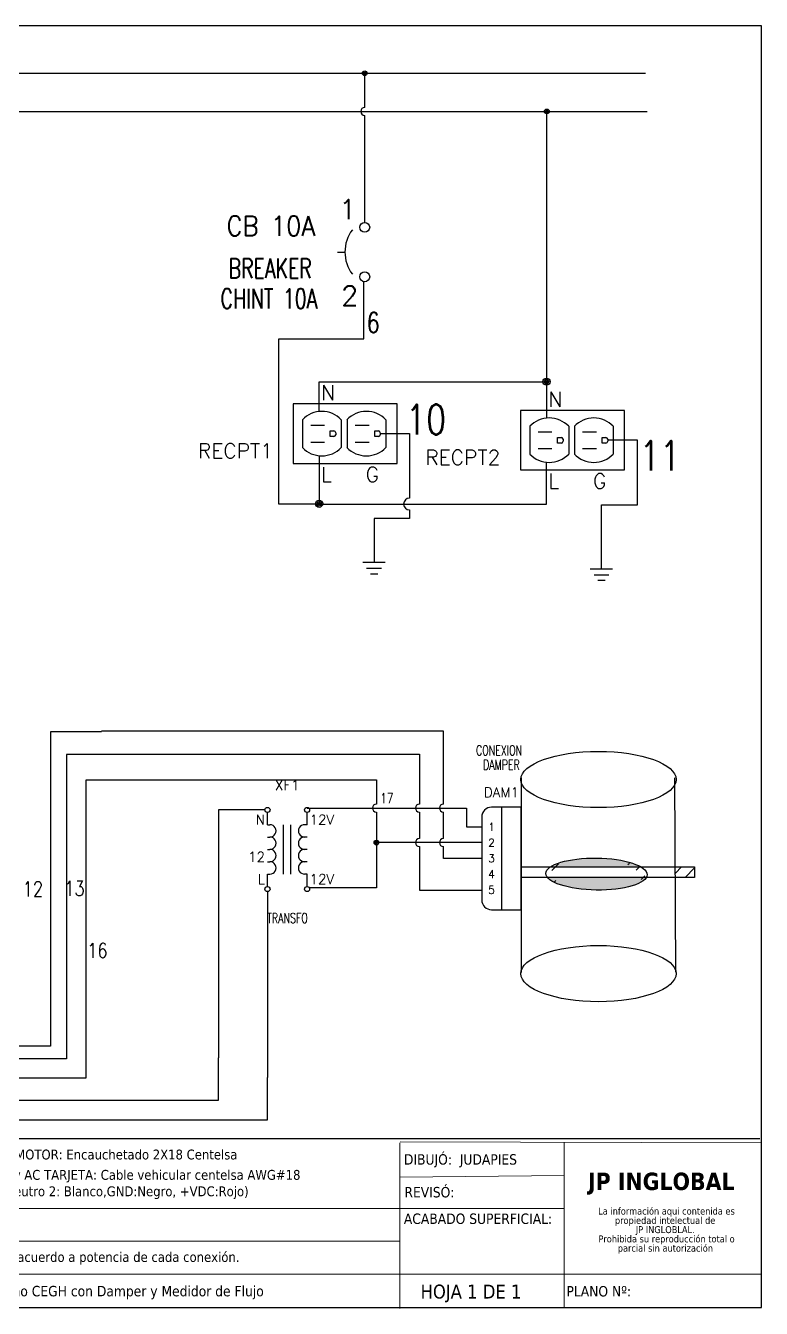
# Model space of a CAD drawing. Header units: millimetres. Extents: x 123.5 to 144.3, y 105.4 to 121.6.
# Drawn here: x 134.97 to 144.26, y 105.39 to 121.59 of the extents above; entities that cross this region are included whole.
import ezdxf
from ezdxf.enums import TextEntityAlignment as Align

# ---------------------------------------------------------------- set-up
doc = ezdxf.new("R2010")
doc.units = ezdxf.units.MM
doc.linetypes.add('CENTERX2', pattern=[20.32, 12.7, -2.54, 2.54, -2.54])
doc.linetypes.add('HIDDEN2', pattern=[0.1875, 0.125, -0.0625])
for name, color, linetype in [('BLK_12AWG', 7, 'Continuous'), ('CONTORNO', 179, 'Continuous'), ('DESC', 250, 'Continuous'), ('MISC', 7, 'Continuous'), ('SYMS', 7, 'Continuous'), ('TAGS', 250, 'Continuous'), ('TERMS', 250, 'Continuous'), ('WIRES', 7, 'Continuous')]:
    doc.layers.add(name, color=color, linetype=linetype)
doc.layers.add('WIRENO', color=7, linetype='Continuous', true_color=0x000000)
doc.styles.add('SLDTEXTSTYLE0', font='tahoma.ttf')
doc.styles.add('SLDTEXTSTYLE1', font='')
doc.styles.add('WD', font='romans.shx')
doc.styles.get('SLDTEXTSTYLE1').set_extended_font_data('Tahoma', bold=True)

# ---------------------------------------------------------------- blocks, each defined once
blk = doc.blocks.new('SW_NOTE_2')
at = {"layer": 'CONTORNO', "color": 0, "char_height": 1.0583, "attachment_point": 2, "style": 'SLDTEXTSTYLE0'}
for s, insert in [('La información aqui contenida es ', (10.29, 1.34)), ('propiedad intelectual de', (10.08, -0.07)), ('JP INGLOBLAL.', (10.1, -1.48)), ('Prohibida su reproducción total o ', (10.3, -2.89)), ('parcial sin autorización', (10.12, -4.3))]:
    blk.add_mtext(s, dxfattribs=dict(at, insert=insert))
blk = doc.blocks.new('VCN1RDUP')
for p, q in [((-0.219, 0.25), (-0.219, -0.25)), ((0.656, 0.25), (-0.219, 0.25)), ((0.656, -0.25), (0.656, 0.25)), ((-0.14, 0.117), (-0.14, -0.117)), ((0.187, 0.117), (0.187, -0.117)), ((0.235, 0.117), (0.235, -0.117)), ((0.562, 0.117), (0.562, -0.117)), ((-0.071, 0.07), (0.046, 0.07)), ((0.093, -0.024), (0.093, 0.023)), ((0.093, 0.023), (0.125, 0.023)), ((0.14, 0.008), (0.14, -0.009)), ((0.304, 0.07), (0.421, 0.07)), ((0.468, -0.024), (0.468, 0.023)), ((0.468, 0.023), (0.5, 0.023)), ((0.515, 0.008), (0.515, -0.009)), ((-0.071, -0.071), (0.046, -0.071)), ((0.125, -0.024), (0.093, -0.024)), ((0.304, -0.071), (0.421, -0.071)), ((0.5, -0.024), (0.468, -0.024)), ((-0.219, -0.25), (0.656, -0.25))]:
    blk.add_line(p, q)
for centre, radius, start, end in [((0.023, -0.039), 0.226, 43.6028, 136.3972), ((0.398, -0.039), 0.226, 43.6028, 136.3972), ((0.125, 0.008), 0.015, 0, 90), ((0.5, 0.008), 0.015, 0, 90), ((0.125, -0.009), 0.015, 270, 0), ((0.5, -0.009), 0.015, 270, 0), ((0.023, 0.039), 0.226, 223.6028, 316.3972), ((0.398, 0.039), 0.226, 223.6028, 316.3972)]:
    blk.add_arc(centre, radius, start, end)
at = {"style": 'WD'}
for tag, width, p in [('INST', 0.7, (-0.281, 0.577)), ('LOC', 0.7, (-0.281, 0.408)), ('DESC1', 0.7, (-0.281, 0.252)), ('DESC2', 0.7, (-0.281, 0.095)), ('RATING1', 0.9, (-0.281, -0.061))]:
    blk.add_attdef(tag, text='', height=0.125, dxfattribs=dict(at, width=width)).set_placement(p, align=Align.RIGHT)
at = {"linetype": 'Continuous', "style": 'WD', "flags": 8}
for tag, p in [('TERM02', (0.016, 0.281)), ('TERM05', (0.391, 0.281)), ('TERM06', (0.587, 0.08))]:
    blk.add_attdef(tag, p, '', height=0.125, dxfattribs=at)
at = {"style": 'WD', "flags": 9}
blk.add_attdef('FAMILY', (-0.152, 0.205), '', height=0.01, rotation=90, dxfattribs=at)
at = {"linetype": 'Continuous', "style": 'WD', "flags": 9}
for tag, p in [('CAT', (-0.108, 0.23)), ('MFG', (-0.089, 0.228)), ('ASSYCODE', (-0.071, 0.23))]:
    blk.add_attdef(tag, text='', height=0.01, rotation=90, dxfattribs=at).set_placement(p, align=Align.CENTER)
at = {"style": 'WD', "flags": 1}
for tag, p in [('X2TERM02', (0, 0.188)), ('X2TERM05', (0.375, 0.188)), ('X1TERM03', (0.14, 0)), ('X1TERM06', (0.515, 0)), ('X8TERM01', (0, -0.188)), ('X8TERM04', (0.375, -0.188))]:
    blk.add_attdef(tag, p, '', height=0.0125, dxfattribs=at)
at = {"style": 'WD'}
blk.add_attdef('TAG1', text='', height=0.125, dxfattribs=at).set_placement((-0.281, -0.217), align=Align.RIGHT)
at = {"linetype": 'Continuous', "style": 'WD', "flags": 8}
for tag, p in [('TERM01', (0.016, -0.281)), ('TERM04', (0.391, -0.281))]:
    blk.add_attdef(tag, text='', height=0.125, dxfattribs=at).set_placement(p, align=Align.TOP_LEFT)
blk = doc.blocks.new('VGND2')
for p, q in [((0.09375, 0), (-0.09375, 0)), ((-0.0625, -0.046875), (0.0625, -0.046875)), ((-0.03125, -0.09375), (0.03125, -0.09375))]:
    blk.add_line(p, q)
at = {"style": 'WD', "flags": 1}
blk.add_attdef('X2TERM01', (0, 0), '', height=0.01, dxfattribs=at)
blk = doc.blocks.new('WDDOT')
for radius in [0.03, 0.0187, 0.00929]:
    blk.add_circle((0, 0), radius)
blk = doc.blocks.new('VCB1')
at = {"linetype": 'HIDDEN2'}
blk.add_line((-0.1712, 0), (-0.125, 0), dxfattribs=at)
for centre in [(0, 0.1562), (0, -0.1562)]:
    blk.add_circle(centre, 0.0312)
blk.add_arc((0.1094, 0), 0.2344, 143.1301, 216.8699)
at = {"style": 'WD'}
for tag, p, width in [('INST', (0.2188, 0.3883), 0.7), ('LOC', (0.2188, 0.2188), 0.7), ('TAG1', (0.1269, 0.0644), 0.9), ('XREF', (0.1287, -0.09), 0.7), ('DESC1', (0.1287, -0.242), 0.7), ('DESC2', (0.1287, -0.3893), 0.7)]:
    blk.add_attdef(tag, p, '', height=0.125, dxfattribs=dict(at, width=width))
at = {"linetype": 'Continuous', "style": 'WD'}
for tag, height, flags, p in [('TERM01', 0.125, 8, (-0.055, 0.2066)), ('MFG', 0.01, 9, (-0.1421, -0.0881)), ('CAT', 0.01, 9, (-0.1421, -0.0731))]:
    blk.add_attdef(tag, text='', height=height, dxfattribs=dict(at, flags=flags)).set_placement(p, align=Align.RIGHT)
at = {"style": 'WD', "width": 0.7}
blk.add_attdef('RATING1', text='', height=0.125, dxfattribs=at).set_placement((-0.1875, 0.0625), align=Align.RIGHT)
at = {"color": 7, "style": 'WD', "flags": 1}
for tag, p in [('X2TERM01', (0, 0.1875)), ('X8TERM02', (0, -0.1875))]:
    blk.add_attdef(tag, p, '', height=0.0125, dxfattribs=at)
at = {"color": 7, "style": 'WD'}
for tag, p in [('X4LINK', (-0.25, 0)), ('X1LINK', (0, 0))]:
    blk.add_attdef(tag, p, '', height=0.01, dxfattribs=at)
at = {"style": 'WD', "flags": 9}
for tag, p in [('FAMILY', (-0.1421, -0.0365)), ('CONTACT', (-0.1288, -0.1291))]:
    blk.add_attdef(tag, text='', height=0.01, dxfattribs=at).set_placement(p, align=Align.RIGHT)
at = {"linetype": 'Continuous', "style": 'WD', "flags": 9}
blk.add_attdef('ASSYCODE', text='', height=0.01, dxfattribs=at).set_placement((-0.1533, -0.1061), align=Align.CENTER)
at = {"linetype": 'Continuous', "style": 'WD', "flags": 8}
blk.add_attdef('TERM02', text='', height=0.125, dxfattribs=at).set_placement((-0.0407, -0.2134), align=Align.TOP_RIGHT)
blk = doc.blocks.new('HCN1_1PJ_85F8')
at = {"layer": 'SYMS'}
for p, q in [((0.25, 0.25), (-0.125, 0.25)), ((0, 0.25), (0, -1.05)), ((0.25, -1.05), (0.25, 0.25)), ((-0.25, 0.125), (-0.25, -0.925)), ((-0.125, -1.05), (0.25, -1.05))]:
    blk.add_line(p, q, dxfattribs=at)
for centre, start, end in [((-0.125, 0.125), 90, 180), ((-0.125, -0.925), 180, 270)]:
    blk.add_arc(centre, 0.125, start, end, dxfattribs=at)
at = {"layer": 'SYMS', "style": 'WD', "width": 0.7}
for tag, p in [('INST', (-0.006, 1.25)), ('LOC', (-0.006, 1.08)), ('DESC1', (0, 0.906)), ('DESC2', (0, 0.725)), ('DESC3', (0, 0.55))]:
    blk.add_attdef(tag, text='', height=0.125, dxfattribs=at).set_placement(p, align=Align.CENTER)
at = {"layer": 'SYMS', "style": 'WD'}
blk.add_attdef('TAG1', text='', height=0.125, dxfattribs=at).set_placement((0, 0.375), align=Align.CENTER)
at = {"layer": 'SYMS', "style": 'WD', "width": 0.8}
blk.add_attdef('XREF', (1, 0.375), '', height=0.125, dxfattribs=at)
at = {"layer": 'SYMS', "linetype": 'Continuous', "style": 'WD', "flags": 8}
for tag, p in [('TERMDESC01P', (-0.35, 0.05)), ('TERMDESC02P', (-0.35, -0.15)), ('TERMDESC03P', (-0.35, -0.35)), ('TERMDESC04P', (-0.35, -0.55)), ('TERMDESC05P', (-0.35, -0.75))]:
    blk.add_attdef(tag, text='', height=0.1, dxfattribs=at).set_placement(p, align=Align.RIGHT)
at = {"layer": 'SYMS', "linetype": 'Continuous', "style": 'WD'}
for tag, flags, p in [('TERM01P', 8, (-0.125, 0)), ('TERM01J', 9, (0.125, 0)), ('TERM02P', 8, (-0.125, -0.2)), ('TERM02J', 9, (0.125, -0.2)), ('TERM03P', 8, (-0.125, -0.4)), ('TERM03J', 9, (0.125, -0.4)), ('TERM04P', 8, (-0.125, -0.6)), ('TERM04J', 9, (0.125, -0.6)), ('TERM05P', 8, (-0.125, -0.8)), ('TERM05J', 9, (0.125, -0.8))]:
    blk.add_attdef(tag, text='', height=0.1, dxfattribs=dict(at, flags=flags)).set_placement(p, align=Align.MIDDLE_CENTER)
at = {"layer": 'SYMS', "color": 7, "style": 'WD'}
for tag, p in [('X4_TINY_DOT_DONT_REMOVE_01P', (-0.25, 0)), ('X1_TINY_DOT_DONT_REMOVE_01J', (0.25, 0)), ('X4_TINY_DOT_DONT_REMOVE_02P', (-0.25, -0.2)), ('X1_TINY_DOT_DONT_REMOVE_02J', (0.25, -0.2)), ('X4_TINY_DOT_DONT_REMOVE_03P', (-0.25, -0.4)), ('X1_TINY_DOT_DONT_REMOVE_03J', (0.25, -0.4)), ('X4_TINY_DOT_DONT_REMOVE_04P', (-0.25, -0.6)), ('X1_TINY_DOT_DONT_REMOVE_04J', (0.25, -0.6)), ('X4_TINY_DOT_DONT_REMOVE_05P', (-0.25, -0.8)), ('X1_TINY_DOT_DONT_REMOVE_05J', (0.25, -0.8))]:
    blk.add_attdef(tag, p, '', height=0.0001, dxfattribs=at)
at = {"layer": 'SYMS', "style": 'WD'}
for tag, p, flags in [('X4TERM01P', (-0.25, 0), 1), ('ACE_FLAG', (0.048, 0.134), 9), ('FAMILY', (0.048, 0.121), 9), ('GENDER', (0.109, 0.08), 9), ('WDBLKNAM', (0.175, 0.125), 9), ('X1TERM01J', (0.25, 0), 1), ('X4TERM02P', (-0.25, -0.2), 1), ('X1TERM02J', (0.25, -0.2), 1), ('X4TERM03P', (-0.25, -0.4), 1), ('X1TERM03J', (0.25, -0.4), 1), ('X4TERM04P', (-0.25, -0.6), 1), ('X1TERM04J', (0.25, -0.6), 1), ('X4TERM05P', (-0.25, -0.8), 1), ('X1TERM05J', (0.25, -0.8), 1), ('X8LINK', (0, -1.175), 1)]:
    blk.add_attdef(tag, p, '', height=0.01, dxfattribs=dict(at, flags=flags))
at = {"layer": 'SYMS', "linetype": 'Continuous', "style": 'WD', "flags": 9}
for tag, p in [('ASSYCODE', (0.046, 0.065)), ('MFG', (0.051, 0.078)), ('CAT', (0.052, 0.098))]:
    blk.add_attdef(tag, text='', height=0.01, dxfattribs=at).set_placement(p, align=Align.CENTER)
at = {"layer": 'SYMS', "linetype": 'Continuous', "style": 'WD', "flags": 8}
for tag, p in [('TERMDESC01J', (0.35, 0.05)), ('TERMDESC02J', (0.35, -0.15)), ('TERMDESC03J', (0.35, -0.35)), ('TERMDESC04J', (0.35, -0.55)), ('TERMDESC05J', (0.35, -0.75))]:
    blk.add_attdef(tag, p, '', height=0.1, dxfattribs=at)
for tag, p in [('X4WIRE01P', (-0.35, -0.05)), ('X4WIRE02P', (-0.35, -0.25)), ('X4WIRE03P', (-0.35, -0.45)), ('X4WIRE04P', (-0.35, -0.65)), ('X4WIRE05P', (-0.35, -0.85))]:
    blk.add_attdef(tag, text='', height=0.1, dxfattribs=at).set_placement(p, align=Align.TOP_RIGHT)
for tag, p in [('X1WIRE01J', (0.35, -0.05)), ('X1WIRE02J', (0.35, -0.25)), ('X1WIRE03J', (0.35, -0.45)), ('X1WIRE04J', (0.35, -0.65)), ('X1WIRE05J', (0.35, -0.85))]:
    blk.add_attdef(tag, text='', height=0.1, dxfattribs=at).set_placement(p, align=Align.TOP_LEFT)
blk = doc.blocks.new('VXF1')
for p, q in [((0, 0.312), (0, 0.467)), ((0.5, 0.312), (0.5, 0.467)), ((0, 0.312), (0.031, 0.312)), ((0.203, -0.312), (0.203, 0.312)), ((0.297, -0.312), (0.297, 0.312)), ((0.5, 0.312), (0.469, 0.312)), ((0, 0.156), (0.031, 0.156)), ((0, 0), (0.031, 0)), ((0.5, 0.156), (0.469, 0.156)), ((0.5, 0), (0.469, 0)), ((0, -0.156), (0.031, -0.156)), ((0.5, -0.156), (0.469, -0.156)), ((0, -0.469), (0, -0.312)), ((0, -0.312), (0.031, -0.312)), ((0.5, -0.312), (0.469, -0.312)), ((0.5, -0.469), (0.5, -0.312))]:
    blk.add_line(p, q)
for centre in [(0, 0.499), (0.5, 0.499), (0, -0.501), (0.5, -0.501)]:
    blk.add_circle(centre, 0.0322)
for centre, start, end in [((0.031, 0.234), 270, 90.001), ((0.469, 0.234), 90.001, 270.002), ((0.031, 0.078), 270, 90.001), ((0.031, -0.078), 270, 90.001), ((0.469, 0.078), 90.001, 270.002), ((0.469, -0.078), 90.001, 270.002), ((0.031, -0.234), 270, 90.001), ((0.469, -0.234), 90.001, 270.002)]:
    blk.add_arc(centre, 0.0781, start, end)
at = {"style": 'WD'}
blk.add_attdef('TAG1', text='', height=0.125, dxfattribs=at).set_placement((0.25, 0.75), align=Align.CENTER)
at = {"linetype": 'Continuous', "style": 'WD', "flags": 9}
for tag, p in [('ASSYCODE', (0.018, 0.656)), ('MFG', (0.015, 0.674)), ('CAT', (0.017, 0.693))]:
    blk.add_attdef(tag, text='', height=0.01, dxfattribs=at).set_placement(p, align=Align.CENTER)
at = {"style": 'WD'}
for tag, p, height, flags in [('FAMILY', (-0.008, 0.722), 0.01, 9), ('X4TERM02', (-0.032, 0.499), 0.0125, 1), ('X2TERM02', (0, 0.531), 0.0125, 1), ('X2TERM05', (0.5, 0.531), 0.0125, 1), ('X1TERM05', (0.532, 0.499), 0.0125, 1), ('X4TERM03', (-0.009, 0), 0.0125, 1), ('X1TERM06', (0.507, 0), 0.0125, 1), ('X4TERM01', (-0.032, -0.501), 0.0125, 1), ('X8TERM01', (0, -0.533), 0.0125, 1), ('X8TERM04', (0.5, -0.533), 0.0125, 1), ('X1TERM04', (0.532, -0.501), 0.0125, 1)]:
    blk.add_attdef(tag, p, '', height=height, dxfattribs=dict(at, flags=flags))
at = {"style": 'WD', "width": 0.7}
for tag, p in [('RATING1', (0.274, 0.594)), ('INST', (0.253, -0.603)), ('DESC1', (0.253, -0.929)), ('LOC', (0.253, -0.773)), ('DESC2', (0.253, -1.085))]:
    blk.add_attdef(tag, text='', height=0.125, dxfattribs=at).set_placement(p, align=Align.CENTER)
at = {"linetype": 'Continuous', "style": 'WD', "flags": 8}
for tag, p in [('TERM02', (-0.031, 0.438)), ('TERM03', (-0.031, -0.031))]:
    blk.add_attdef(tag, text='', height=0.125, dxfattribs=at).set_placement(p, align=Align.TOP_RIGHT)
for tag, p in [('TERM05', (0.531, 0.438)), ('TERM06', (0.531, -0.031))]:
    blk.add_attdef(tag, text='', height=0.125, dxfattribs=at).set_placement(p, align=Align.TOP_LEFT)
blk.add_attdef('TERM01', text='', height=0.125, dxfattribs=at).set_placement((-0.031, -0.438), align=Align.RIGHT)
blk.add_attdef('TERM04', (0.531, -0.438), '', height=0.125, dxfattribs=at)
blk = doc.blocks.new('WD_WNH')
at = {"linetype": 'Continuous', "style": 'WD', "width": 0.8}
blk.add_attdef('WIRENO', text='', height=0.125, dxfattribs=at).set_placement((0, 0.0625), align=Align.CENTER)
at = {"style": 'WD', "flags": 1}
for tag, p in [('W01USER', (0, 0.0781)), ('W02USER', (0, 0.0703)), ('W03USER', (0, 0.0625)), ('W04USER', (0, 0.0547)), ('W05USER', (0, 0.0469)), ('W06USER', (0, 0.0391)), ('W07USER', (0, 0.0312)), ('W08USER', (0, 0.0234)), ('W09USER', (0, 0.0156)), ('W10USER', (0, 0.0078))]:
    blk.add_attdef(tag, text='', height=0.005, dxfattribs=at).set_placement(p, align=Align.CENTER)
blk = doc.blocks.new('WD_WNV')
at = {"style": 'WD', "flags": 1}
for tag, p in [('W01USER', (-0.0625, 0.0938)), ('W02USER', (-0.0625, 0.0859)), ('W03USER', (-0.0625, 0.0781)), ('W04USER', (-0.0625, 0.0703)), ('W05USER', (-0.0625, 0.0625)), ('W06USER', (-0.0625, 0.0547)), ('W07USER', (-0.0625, 0.0469)), ('W08USER', (-0.0625, 0.0391)), ('W09USER', (-0.0625, 0.0312)), ('W10USER', (-0.0625, 0.0234))]:
    blk.add_attdef(tag, text='', height=0.005, dxfattribs=at).set_placement(p, align=Align.CENTER)
at = {"linetype": 'Continuous', "style": 'WD', "width": 0.8}
blk.add_attdef('WIRENO', text='', height=0.125, dxfattribs=at).set_placement((-0.05, 0), align=Align.MIDDLE_RIGHT)

msp = doc.modelspace()

# ---------------------------------------------------------------- hatches: boundary and pattern name
at = {"layer": 'BLK_12AWG'}
h = msp.add_hatch(dxfattribs=at)
h.set_pattern_fill('ANSI31', color=256)
h.set_pattern_definition([(45, (-2.92216, 11.64455), (-0.08838835, 0.08838835), [])])
edge = h.paths.add_edge_path()
edge.add_line((141.228, 110.969), (141.228, 110.836))
edge.add_line((141.228, 110.836), (141.554, 110.836))
edge.add_ellipse((142.174, 110.878), major_axis=(-0.639, 0.008), ratio=0.315952, start_angle=335.5239, end_angle=374.189, ccw=False)
edge.add_line((141.593, 110.969), (141.228, 110.969))
edge = h.paths.add_edge_path()
edge.add_ellipse((142.174, 110.878), major_axis=(-0.639, 0.008), ratio=0.315952, start_angle=335.5239, end_angle=374.189)
edge.add_line((141.554, 110.836), (142.804, 110.836))
edge.add_ellipse((142.174, 110.878), major_axis=(-0.639, 0.008), ratio=0.315952, start_angle=170.5137, end_angle=209.1787)
edge.add_line((142.733, 110.969), (141.593, 110.969))
edge = h.paths.add_edge_path()
edge.add_ellipse((142.174, 110.878), major_axis=(-0.639, 0.008), ratio=0.315952, start_angle=170.5137, end_angle=209.1787, ccw=False)
edge.add_line((142.815, 110.836), (143.17, 110.836))
edge.add_line((143.17, 110.836), (143.169, 110.969))
edge.add_line((143.169, 110.969), (142.733, 110.969))
h.paths.add_polyline_path([(141.228, 110.969), (141.228, 110.836), (143.411, 110.836), (143.411, 110.969)])
h = msp.add_hatch(color=256, dxfattribs=at)
h.dxf.hatch_style = 1
edge = h.paths.add_edge_path()
edge.add_ellipse((142.174, 110.878), major_axis=(-0.639, 0.008), ratio=0.315952, start_angle=14.189, end_angle=170.5137)
edge.add_line((142.804, 110.836), (141.554, 110.836))
edge = h.paths.add_edge_path()
edge.add_ellipse((142.174, 110.878), major_axis=(-0.639, 0.008), ratio=0.315952, start_angle=209.1787, end_angle=335.5239)
edge.add_line((141.593, 110.969), (142.733, 110.969))

# ---------------------------------------------------------------- linework, layer by layer
at = {"color": 7, "linetype": 'Continuous'}
for p, q in [((144.256, 121.59), (123.506, 121.59)), ((144.256, 105.405), (144.256, 121.59)), ((123.506, 105.405), (144.256, 105.405))]:
    msp.add_line(p, q, dxfattribs=at)
at = {"color": 7, "linetype": 'CENTERX2', "lineweight": 0}
for p in [(144.256, 108.823), (133.462, 105.405)]:
    msp.add_line(p, (144.256, 105.405), dxfattribs=at)
at = {"color": 7, "linetype": 'Continuous', "lineweight": 30}
msp.add_line((144.238, 107.536), (133.445, 107.536), dxfattribs=at)
at = {"color": 7, "linetype": 'Continuous', "lineweight": 0}
for p, q in [((139.691, 107.486), (139.691, 105.394)), ((144.256, 107.486), (139.695, 107.495)), ((141.766, 107.486), (141.766, 105.397)), ((141.766, 107.071), (139.695, 107.049)), ((141.766, 106.656), (133.465, 106.656)), ((139.691, 106.241), (133.465, 106.241)), ((144.256, 105.826), (133.465, 105.826))]:
    msp.add_line(p, q, dxfattribs=at)
at = {"layer": 'BLK_12AWG'}
for p, q in [((124.418, 120.99), (142.793, 120.99)), ((139.248, 120.557), (139.248, 120.99)), ((124.438, 120.507), (142.813, 120.507)), ((141.547, 117.123), (141.547, 120.507)), ((139.248, 119.107), (139.248, 120.457)), ((135.923, 112.675), (135.279, 112.675)), ((135.279, 112.675), (135.279, 108.703)), ((140.242, 112.681), (135.923, 112.681)), ((140.242, 111.761), (140.242, 112.681)), ((135.973, 112.388), (135.483, 112.388)), ((135.483, 112.388), (135.483, 108.543)), ((135.973, 112.392), (139.939, 112.392)), ((139.939, 112.392), (139.939, 111.761)), ((141.227, 109.633), (141.227, 112.094)), ((143.174, 109.641), (143.165, 112.094)), ((135.731, 112.068), (139.396, 112.068)), ((139.396, 112.068), (139.396, 111.761)), ((137.988, 111.688), (137.401, 111.688)), ((137.401, 111.688), (137.401, 108.557)), ((138.52, 111.711), (140.534, 111.711)), ((139.396, 111.661), (139.396, 111.275)), ((139.939, 111.661), (139.939, 111.325)), ((140.242, 111.325), (140.242, 111.661)), ((140.534, 111.711), (140.534, 111.474)), ((140.534, 111.474), (140.725, 111.474)), ((140.725, 111.275), (139.396, 111.275)), ((139.396, 111.275), (139.396, 110.705)), ((139.939, 111.225), (139.939, 110.676)), ((140.242, 111.076), (140.242, 111.225)), ((140.725, 111.076), (140.242, 111.076)), ((138.02, 110.656), (138.02, 108.311)), ((139.396, 110.705), (138.552, 110.705)), ((139.939, 110.676), (140.725, 110.676)), ((135.279, 108.703), (129.869, 108.703)), ((135.483, 108.543), (130.627, 108.543))]:
    msp.add_line(p, q, dxfattribs=at)
msp.add_lwpolyline([(141.228, 110.969), (143.411, 110.969), (143.411, 110.836), (141.228, 110.836)], close=True, dxfattribs=at)
for centre in [(139.248, 120.507), (139.396, 111.711), (139.939, 111.711), (140.242, 111.711), (139.939, 111.275), (140.242, 111.275)]:
    msp.add_arc(centre, 0.05, 90, 270, dxfattribs=at)
for centre, major_axis, ratio in [((142.199, 112.072), (-0.981, 0), 0.36214), ((142.174, 110.878), (-0.639, 0.008), 0.315952), ((142.199, 109.621), (-0.981, 0), 0.36214)]:
    msp.add_ellipse(centre, major_axis=major_axis, ratio=ratio, dxfattribs=at)
at = {"layer": 'WIRES'}
for p, q in [((139.235, 117.636), (139.235, 118.357)), ((138.163, 115.55), (138.163, 117.636)), ((138.163, 117.636), (139.235, 117.636)), ((138.672, 116.72), (138.672, 117.095)), ((138.672, 117.095), (141.543, 117.095)), ((141.543, 117.095), (141.543, 116.637)), ((139.445, 116.439), (139.814, 116.439)), ((139.814, 116.439), (139.814, 115.625)), ((142.691, 116.356), (142.316, 116.356)), ((142.691, 115.542), (142.691, 116.356)), ((138.672, 116.158), (138.672, 115.55)), ((141.543, 115.55), (141.543, 116.075)), ((138.731, 115.55), (138.163, 115.55)), ((138.672, 115.55), (141.543, 115.55)), ((142.237, 114.728), (142.237, 115.542)), ((142.237, 115.542), (142.691, 115.542)), ((139.814, 115.366), (139.366, 115.366)), ((139.366, 115.366), (139.366, 114.811)), ((139.814, 115.475), (139.814, 115.366)), ((135.731, 108.304), (135.731, 112.068)), ((137.401, 108.022), (137.401, 108.557)), ((130.627, 108.304), (135.731, 108.304)), ((138.02, 107.776), (138.02, 108.311)), ((130.627, 108.022), (137.401, 108.022)), ((130.627, 107.776), (138.02, 107.776))]:
    msp.add_line(p, q, dxfattribs=at)
msp.add_arc((139.814, 115.55), 0.075, 90, 270, dxfattribs=at)

# ---------------------------------------------------------------- block references
ref = msp.add_blockref('HCN1_1PJ_85F8', (140.974, 111.474), dxfattribs=dict(xscale=0.996, yscale=0.996, zscale=0.996))
ref.add_attrib('TAG1', 'DAM1', dxfattribs={"layer": 'TAGS', "height": 0.1245, "style": 'WD'}).set_placement((140.974, 111.848), align=Align.CENTER)
ref.add_attrib('DESC1', 'CONEXION ', dxfattribs={"layer": 'DESC', "height": 0.1245, "style": 'WD', "width": 0.7}).set_placement((140.974, 112.377), align=Align.CENTER)
ref.add_attrib('DESC2', 'DAMPER', dxfattribs={"layer": 'DESC', "height": 0.1245, "style": 'WD', "width": 0.7}).set_placement((140.974, 112.196), align=Align.CENTER)
ref.add_attrib('X4_TINY_DOT_DONT_REMOVE_01P', '.', (140.725, 111.474), dxfattribs={"layer": 'MISC', "color": 7, "height": 0.0000996, "style": 'WD'})
ref.add_attrib('X1_TINY_DOT_DONT_REMOVE_01J', '.', (141.223, 111.474), dxfattribs={"layer": 'MISC', "color": 7, "height": 0.0000996, "style": 'WD'})
ref.add_attrib('TERM01P', '1', dxfattribs={"layer": 'TERMS', "linetype": 'Continuous', "height": 0.0996, "style": 'WD', "flags": 8}).set_placement((140.85, 111.474), align=Align.MIDDLE_CENTER)
ref.add_attrib('X4_TINY_DOT_DONT_REMOVE_02P', '.', (140.725, 111.275), dxfattribs={"layer": 'MISC', "color": 7, "height": 0.0000996, "style": 'WD'})
ref.add_attrib('X1_TINY_DOT_DONT_REMOVE_02J', '.', (141.223, 111.275), dxfattribs={"layer": 'MISC', "color": 7, "height": 0.0000996, "style": 'WD'})
ref.add_attrib('TERM02P', '2', dxfattribs={"layer": 'TERMS', "linetype": 'Continuous', "height": 0.0996, "style": 'WD', "flags": 8}).set_placement((140.85, 111.275), align=Align.MIDDLE_CENTER)
ref.add_attrib('X4_TINY_DOT_DONT_REMOVE_03P', '.', (140.725, 111.076), dxfattribs={"layer": 'MISC', "color": 7, "height": 0.0000996, "style": 'WD'})
ref.add_attrib('X1_TINY_DOT_DONT_REMOVE_03J', '.', (141.223, 111.076), dxfattribs={"layer": 'MISC', "color": 7, "height": 0.0000996, "style": 'WD'})
ref.add_attrib('TERM03P', '3', dxfattribs={"layer": 'TERMS', "linetype": 'Continuous', "height": 0.0996, "style": 'WD', "flags": 8}).set_placement((140.85, 111.076), align=Align.MIDDLE_CENTER)
ref.add_attrib('X4_TINY_DOT_DONT_REMOVE_04P', '.', (140.725, 110.877), dxfattribs={"layer": 'MISC', "color": 7, "height": 0.0000996, "style": 'WD'})
ref.add_attrib('X1_TINY_DOT_DONT_REMOVE_04J', '.', (141.223, 110.877), dxfattribs={"layer": 'MISC', "color": 7, "height": 0.0000996, "style": 'WD'})
ref.add_attrib('TERM04P', '4', dxfattribs={"layer": 'TERMS', "linetype": 'Continuous', "height": 0.0996, "style": 'WD', "flags": 8}).set_placement((140.85, 110.877), align=Align.MIDDLE_CENTER)
ref.add_attrib('X4_TINY_DOT_DONT_REMOVE_05P', '.', (140.725, 110.678), dxfattribs={"layer": 'MISC', "color": 7, "height": 0.0000996, "style": 'WD'})
ref.add_attrib('X1_TINY_DOT_DONT_REMOVE_05J', '.', (141.223, 110.678), dxfattribs={"layer": 'MISC', "color": 7, "height": 0.0000996, "style": 'WD'})
ref.add_attrib('TERM05P', '5', dxfattribs={"layer": 'TERMS', "linetype": 'Continuous', "height": 0.0996, "style": 'WD', "flags": 8}).set_placement((140.85, 110.678), align=Align.MIDDLE_CENTER)
at = {"layer": 'CONTORNO', "color": 7, "xscale": 0.083, "yscale": 0.083, "zscale": 0.083}
msp.add_blockref('SW_NOTE_2', (142.204, 106.555), dxfattribs=at)
at = {"layer": 'SYMS'}
for p in [(139.248, 120.99), (141.547, 120.507), (139.396, 111.275)]:
    msp.add_blockref('WDDOT', p, dxfattribs=at)
ref = msp.add_blockref('VCB1', (139.248, 118.732), dxfattribs=dict(at, xscale=2, yscale=2, zscale=2))
ref.add_attrib('DESC2', 'CHINT 10A', (137.427, 118.019), dxfattribs={"layer": 'DESC', "height": 0.25, "style": 'WD', "width": 0.7})
ref.add_attrib('DESC1', 'BREAKER', (137.529, 118.401), dxfattribs={"layer": 'DESC', "height": 0.25, "style": 'WD', "width": 0.7})
ref.add_attrib('TAG1', 'CB 10A', (137.503, 118.937), dxfattribs={"layer": 'TAGS', "height": 0.25, "style": 'WD', "width": 0.9})
ref.add_attrib('TERM02', '2', dxfattribs={"layer": 'TERMS', "linetype": 'Continuous', "height": 0.25, "style": 'WD', "flags": 8}).set_placement((139.166, 118.305), align=Align.TOP_RIGHT)
ref.add_attrib('TERM01', '1', dxfattribs={"layer": 'TERMS', "linetype": 'Continuous', "height": 0.25, "style": 'WD', "flags": 8}).set_placement((139.138, 119.145), align=Align.RIGHT)
at = {"layer": 'SYMS', "xscale": 1.5, "yscale": 1.5, "zscale": 1.5}
for name, p in [('WDDOT', (141.543, 117.095)), ('WDDOT', (138.672, 115.553)), ('VGND2', (139.366, 114.811)), ('VGND2', (142.237, 114.728))]:
    msp.add_blockref(name, p, dxfattribs=at)
at = {"layer": 'SYMS'}
ref = msp.add_blockref('VCN1RDUP', (138.672, 116.439), dxfattribs=dict(at, xscale=1.5, yscale=1.5, zscale=1.5))
ref.add_attrib('TERM04', 'G', dxfattribs={"layer": 'TERMS', "linetype": 'Continuous', "height": 0.188, "style": 'WD', "flags": 8}).set_placement((139.258, 116.017), align=Align.TOP_LEFT)
ref.add_attrib('TERM01', 'L', dxfattribs={"layer": 'TERMS', "linetype": 'Continuous', "height": 0.188, "style": 'WD', "flags": 8}).set_placement((138.695, 116.017), align=Align.TOP_LEFT)
ref.add_attrib('TERM02', 'N', (138.695, 116.861), dxfattribs={"layer": 'TERMS', "linetype": 'Continuous', "height": 0.188, "style": 'WD', "flags": 8})
ref.add_attrib('TAG1', 'RECPT1', dxfattribs={"layer": 'TAGS', "height": 0.1875, "style": 'WD'}).set_placement((138.089, 116.128), align=Align.RIGHT)
ref = msp.add_blockref('VCN1RDUP', (141.543, 116.356), dxfattribs=dict(at, xscale=1.5, yscale=1.5, zscale=1.5))
ref.add_attrib('TERM04', 'G', dxfattribs={"layer": 'TERMS', "linetype": 'Continuous', "height": 0.188, "style": 'WD', "flags": 8}).set_placement((142.129, 115.934), align=Align.TOP_LEFT)
ref.add_attrib('TERM01', 'L', dxfattribs={"layer": 'TERMS', "linetype": 'Continuous', "height": 0.188, "style": 'WD', "flags": 8}).set_placement((141.566, 115.934), align=Align.TOP_LEFT)
ref.add_attrib('TERM02', 'N', (141.566, 116.778), dxfattribs={"layer": 'TERMS', "linetype": 'Continuous', "height": 0.188, "style": 'WD', "flags": 8})
ref.add_attrib('TAG1', 'RECPT2', dxfattribs={"layer": 'TAGS', "height": 0.1875, "style": 'WD'}).set_placement((140.96, 116.045), align=Align.RIGHT)
ref = msp.add_blockref('VXF1', (138.02, 111.189), dxfattribs=at)
ref.add_attrib('TERM04', '12V', (138.551, 110.752), dxfattribs={"layer": 'TERMS', "linetype": 'Continuous', "height": 0.125, "style": 'WD', "flags": 8})
ref.add_attrib('TERM05', '12V', dxfattribs={"layer": 'TERMS', "linetype": 'Continuous', "height": 0.125, "style": 'WD', "flags": 8}).set_placement((138.551, 111.627), align=Align.TOP_LEFT)
ref.add_attrib('TAG1', 'XF1', dxfattribs={"layer": 'TAGS', "height": 0.125, "style": 'WD'}).set_placement((138.27, 111.939), align=Align.CENTER)
ref.add_attrib('DESC1', 'TRANSFO', dxfattribs={"layer": 'DESC', "height": 0.125, "style": 'WD', "width": 0.7}).set_placement((138.273, 110.26), align=Align.CENTER)
ref.add_attrib('TERM03', '12', dxfattribs={"layer": 'TERMS', "linetype": 'Continuous', "height": 0.125, "style": 'WD', "flags": 8}).set_placement((137.989, 111.158), align=Align.TOP_RIGHT)
ref.add_attrib('TERM02', 'N', dxfattribs={"layer": 'TERMS', "linetype": 'Continuous', "height": 0.125, "style": 'WD', "flags": 8}).set_placement((137.989, 111.627), align=Align.TOP_RIGHT)
ref.add_attrib('TERM01', 'L', dxfattribs={"layer": 'TERMS', "linetype": 'Continuous', "height": 0.125, "style": 'WD', "flags": 8}).set_placement((137.989, 110.752), align=Align.RIGHT)
at = {"layer": 'WIRENO'}
ref = msp.add_blockref('WD_WNV', (139.541, 117.842), dxfattribs=dict(at, xscale=2, yscale=2, zscale=2))
ref.add_attrib('WIRENO', '6', dxfattribs={"linetype": 'Continuous', "height": 0.25, "style": 'WD', "width": 0.8}).set_placement((139.441, 117.842), align=Align.MIDDLE_RIGHT)
ref = msp.add_blockref('WD_WNH', (139.33, 116.309), dxfattribs=dict(at, xscale=3, yscale=3, zscale=3))
ref.add_attrib('WIRENO', '10', dxfattribs={"linetype": 'Continuous', "height": 0.375, "style": 'WD', "width": 0.8}).set_placement((140.021, 116.43), align=Align.CENTER)
ref = msp.add_blockref('WD_WNH', (142.342, 115.881), dxfattribs=dict(at, xscale=3, yscale=3, zscale=3))
ref.add_attrib('WIRENO', '11', dxfattribs={"linetype": 'Continuous', "height": 0.375, "style": 'WD', "width": 0.8}).set_placement((142.974, 115.973), align=Align.CENTER)
ref = msp.add_blockref('WD_WNH', (139.527, 111.711), dxfattribs=at)
ref.add_attrib('WIRENO', '17', dxfattribs={"linetype": 'Continuous', "height": 0.125, "style": 'WD', "width": 0.8}).set_placement((139.527, 111.773), align=Align.CENTER)
ref = msp.add_blockref('WD_WNV', (135.262, 110.69), dxfattribs=dict(at, xscale=1.5, yscale=1.5, zscale=1.5))
ref.add_attrib('WIRENO', '12', dxfattribs={"linetype": 'Continuous', "height": 0.1875, "style": 'WD', "width": 0.8}).set_placement((135.187, 110.69), align=Align.MIDDLE_RIGHT)
ref = msp.add_blockref('WD_WNV', (136.086, 110.723), dxfattribs=dict(at, xscale=1.5, yscale=1.5, zscale=1.5))
ref.add_attrib('WIRENO', '13', dxfattribs={"linetype": 'Continuous', "height": 0.1875, "style": 'WD', "width": 0.8}).set_placement((135.712, 110.697), align=Align.MIDDLE_RIGHT)
ref = msp.add_blockref('WD_WNV', (136.077, 109.913), dxfattribs=dict(at, xscale=1.5, yscale=1.5, zscale=1.5))
ref.add_attrib('WIRENO', '16', dxfattribs={"linetype": 'Continuous', "height": 0.1875, "style": 'WD', "width": 0.8}).set_placement((136.002, 109.913), align=Align.MIDDLE_RIGHT)

# ---------------------------------------------------------------- texts
at = {"color": 7, "linetype": 'Continuous', "lineweight": 0, "attachment_point": 1, "style": 'SLDTEXTSTYLE0'}
for s, insert, char_height in [('SEÑAL CONTROL MOTOR: Encauchetado 2X18 Centelsa', (133.546, 107.399), 0.1245), ('CONEXIONES DC y AC TARJETA: Cable vehicular centelsa AWG#18 \\P(Linea 1:Negro, Neutro 2: Blanco,GND:Negro, +VDC:Rojo)', (133.531, 107.142), 0.1245), ('REVISÓ:', (139.749, 106.927), 0.1318), ('NOTA: Cablear de acuerdo a potencia de cada conexión.', (133.505, 106.105), 0.1245), ('\\pi-0.39529,l0.52705,t1.0541;NOMBRE:^IPlano CEGH con Damper y Medidor de Flujo', (133.515, 105.678), 0.13176), ('HOJA 1 DE 1', (139.953, 105.694), 0.17568), ('PLANO Nº:', (141.795, 105.676), 0.1318)]:
    msp.add_mtext(s, dxfattribs=dict(at, insert=insert, char_height=char_height))
at = {"layer": 'CONTORNO', "color": 7, "char_height": 0.13176, "attachment_point": 1, "style": 'SLDTEXTSTYLE0'}
for s, insert in [('DIBUJÓ:  JUDAPIES', (139.743, 107.341)), ('ACABADO SUPERFICIAL:', (139.742, 106.592))]:
    msp.add_mtext(s, dxfattribs=dict(at, insert=insert))
at = {"layer": 'CONTORNO', "insert": (142.067, 107.108), "char_height": 0.2196, "attachment_point": 1, "style": 'SLDTEXTSTYLE1'}
msp.add_mtext('JP INGLOBAL', dxfattribs=at)

doc.saveas('drawing.dxf')
